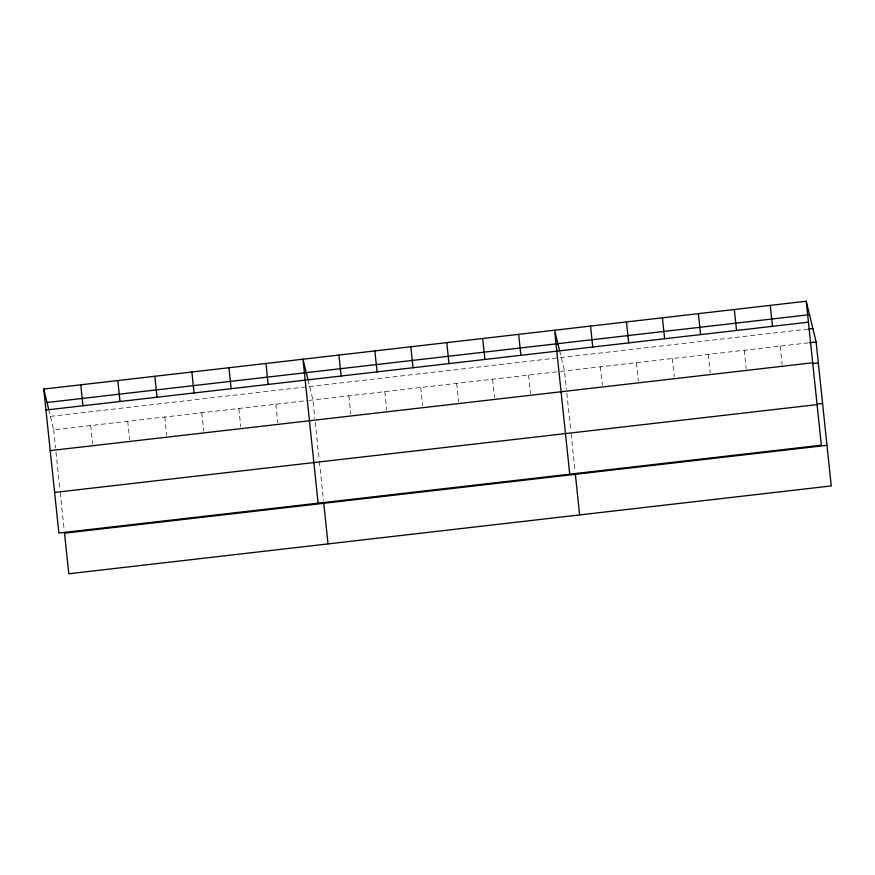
<?xml version="1.0" encoding="UTF-8"?>
<svg xmlns="http://www.w3.org/2000/svg" width="875" height="875" viewBox="0 0 875 875"><rect width="100%" height="100%" fill="white"/><g stroke="black" fill="none" stroke-linecap="round" stroke-linejoin="round"><path stroke-width="0.66" stroke-dasharray="4.38 3.28" d="M50.389 416.369L807.527 329.142M48.705 409.445L53.659 429.811L307.606 400.553M308.93 400.4L559.18 371.569M560.514 371.416L808.128 342.891M559.552 350.591L564.506 370.956L566.431 389.288M307.945 379.575L312.9 399.941L314.825 418.272M780.172 346.106L782.097 364.438M744.231 350.252L746.156 368.583M708.291 354.386L710.216 372.717M672.339 358.531L674.264 376.863M636.398 362.677L638.323 381.008M600.447 366.811L602.383 385.142M566.847 393.258L570.828 431.145M571.112 433.803L575.094 471.712M528.566 375.102L530.491 393.433M492.614 379.236L494.539 397.567M456.673 383.381L458.598 401.712M420.733 387.516L422.658 405.847M384.781 391.661L386.706 409.992M348.841 395.806L350.766 414.137M315.241 422.242L319.222 460.13M319.364 461.486L323.488 500.697M275.866 404.206L277.791 422.537M238.831 408.472L240.756 426.803M201.797 412.748L203.722 431.08M164.762 417.014L166.688 435.345M127.728 421.28L129.653 439.611M90.694 425.545L92.619 443.877M53.659 429.811L55.584 448.142M56 452.113L59.981 490M60.266 492.658L64.247 530.567"/><path stroke-width="1.31" d="M806.214 301.23L821.341 445.189L58.877 533.028L43.75 389.069L806.214 301.23L816.123 341.972L831.25 485.931L68.786 573.77L64.52 533.181L826.984 445.331M47.02 402.511L809.484 314.672M45.948 410.025L808.413 322.186M808.861 328.989L812.853 328.519M809.463 342.738L816.123 341.972M50.214 450.614L812.678 362.775M812.995 363.53L818.322 362.917M817.261 404.13L822.588 403.506M54.611 492.439L817.075 404.6M559.552 350.591L554.597 330.214L569.734 474.173M307.945 379.575L302.991 359.209L318.117 503.169M43.75 389.069L48.705 409.445M770.263 305.375L772.472 326.32M734.322 309.509L736.52 330.466M698.381 313.655L700.58 334.6M662.43 317.8L664.639 338.745M626.489 321.934L628.688 342.891M590.548 326.08L592.747 347.025M575.367 474.327L579.633 514.916M518.656 334.359L520.855 355.305M482.705 338.505L484.914 359.45M446.764 342.639L448.963 363.595M410.823 346.784L413.022 367.73M374.872 350.93L377.081 371.875M338.931 355.064L341.13 376.02M323.761 503.311L328.027 543.9M265.956 363.475L268.155 384.42M228.922 367.741L231.12 388.686M191.887 372.006L194.086 392.952M154.853 376.272L157.052 397.228M117.819 380.538L120.017 401.494M80.784 384.803L82.983 405.759"/></g></svg>
